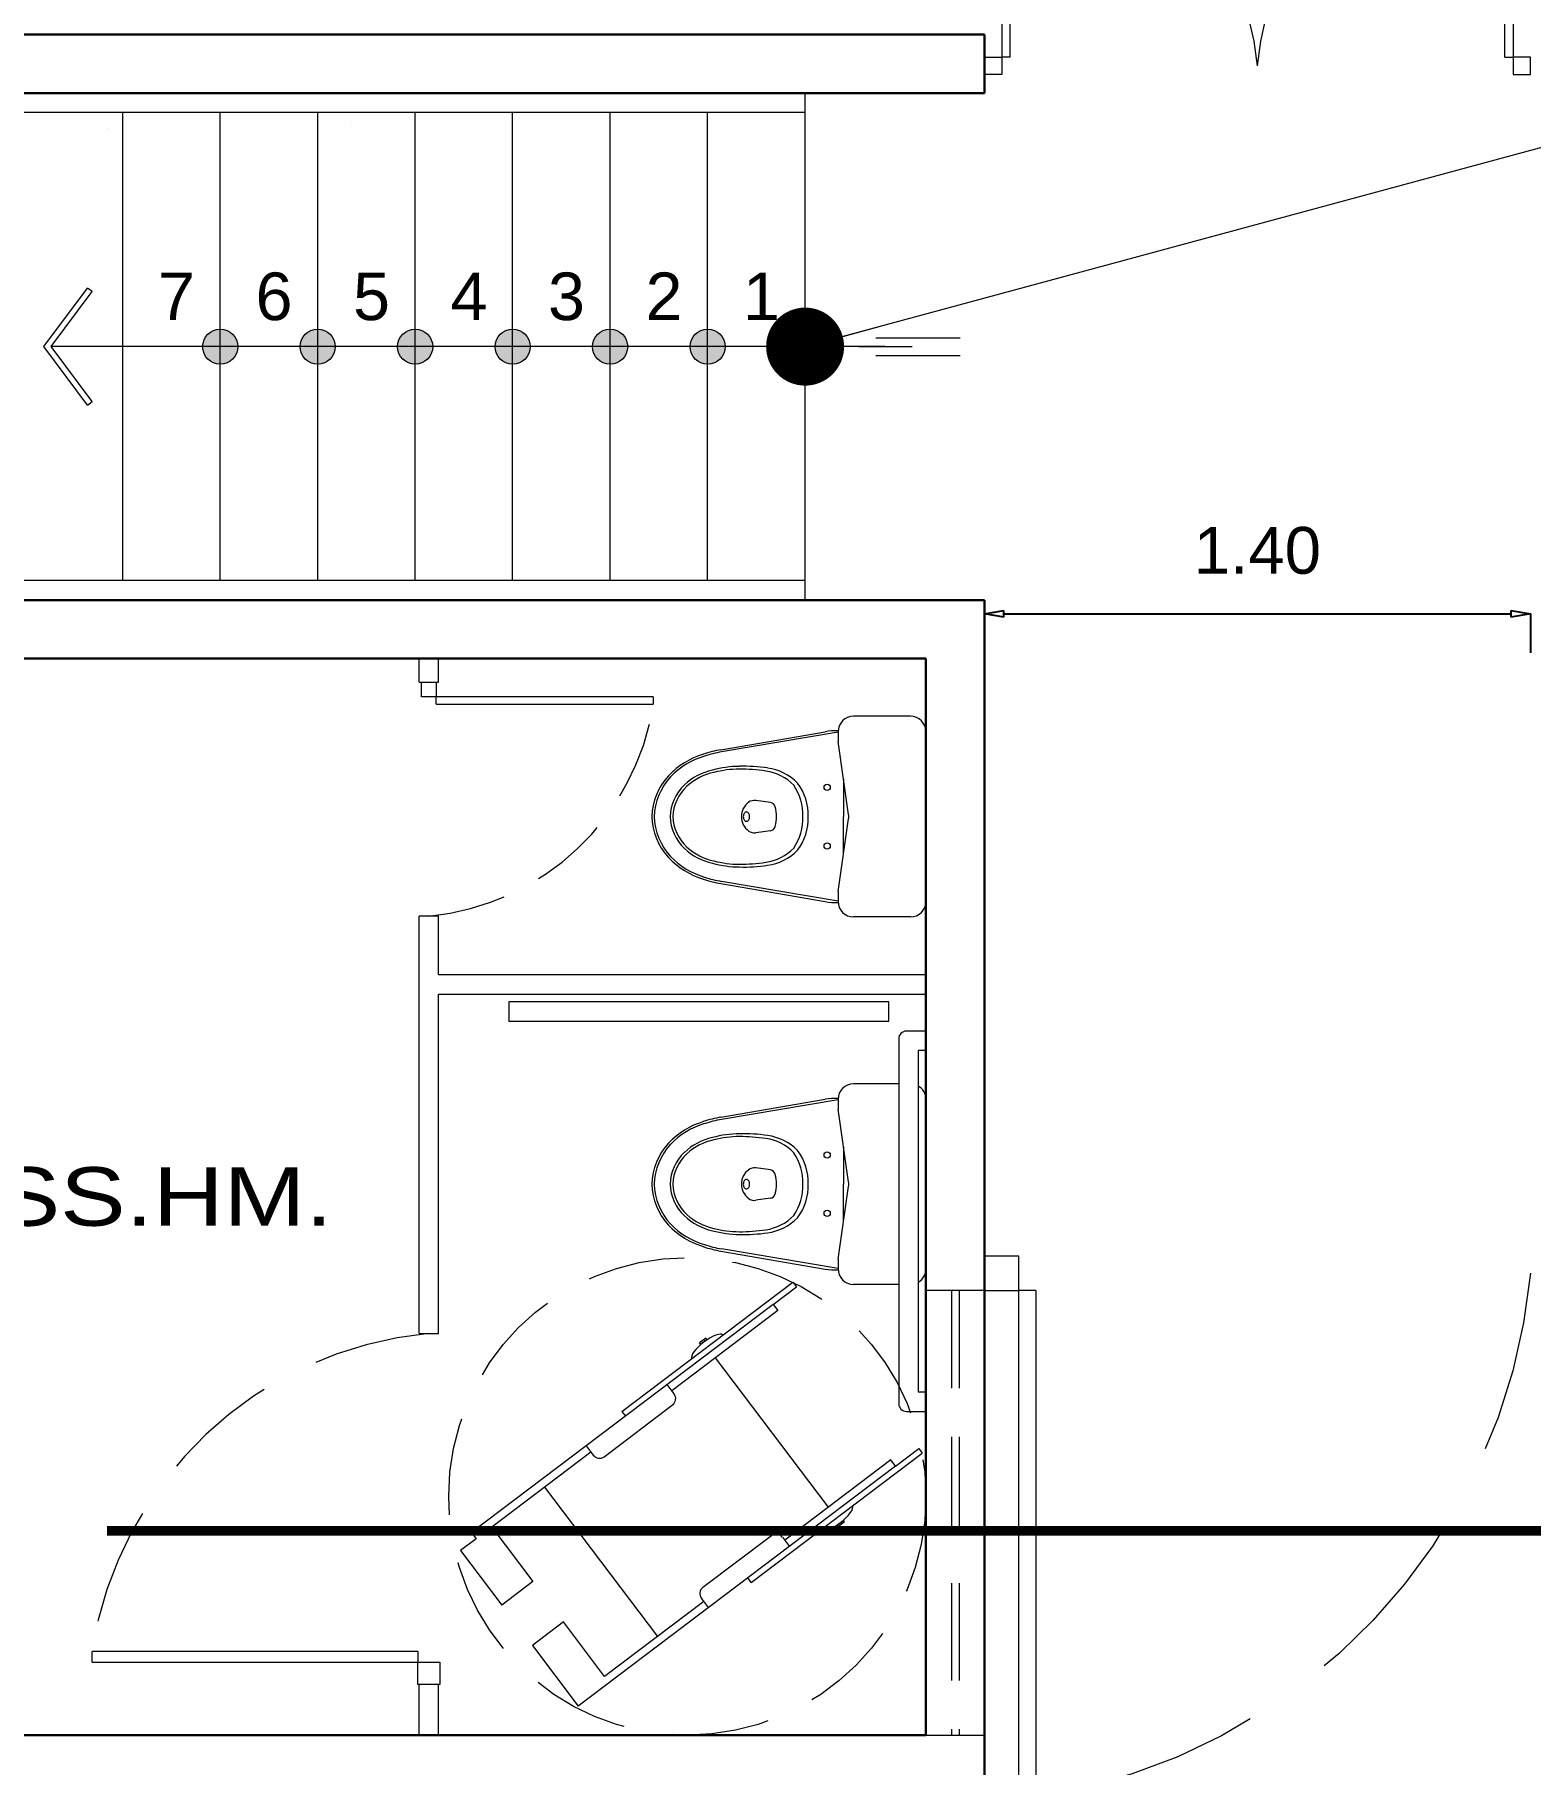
# Model space of a CAD drawing. Header units: millimetres. Extents: x 1675 to 1732.9, y 581.7 to 641.7.
# Drawn here: x 1693.31 to 1697.146, y 597.413 to 601.848 of the extents above; entities that cross this region are included whole.
import ezdxf

# ---------------------------------------------------------------- set-up
doc = ezdxf.new("R2010")
doc.units = ezdxf.units.MM
doc.linetypes.add('HIDDEN', pattern=[0.375, 0.25, -0.125])
doc.linetypes.add('X_TO$0$CENTER', pattern=[2, 1.25, -0.25, 0.25, -0.25])
doc.layers.get('0').update_dxf_attribs({"lineweight": 5})
doc.layers.get('Defpoints').update_dxf_attribs({"color": 8, "lineweight": 5})
for name, color, linetype, lineweight in [('COTAS', 8, 'Continuous', 5), ('LFS - 303 - LINEAS', 8, 'Continuous', 5), ('MOBILIARIO', 8, 'Continuous', 5), ('MURO BAJO', 7, 'Continuous', 20), ('Muros', 7, 'Continuous', 30), ('PROYECCION', 8, 'HIDDEN', 5), ('Proyecciones', 8, 'HIDDEN', 5), ('PUERTA', 8, 'Continuous', 5), ('SANITARIOS', 8, 'Continuous', 5), ('TEX-AMB', 7, 'Continuous', 5), ('texto', 7, 'Continuous', 5), ('X_TO$0$A-LCORTE', 7, 'Continuous', 9)]:
    doc.layers.add(name, color=color, linetype=linetype, lineweight=lineweight)
doc.styles.add('Estilo 2 cota', font='arial.ttf')
doc.styles.add('ROMANS', font='arial.ttf')
doc.styles.add('Texto peqño', font='sanss___.ttf', dxfattribs={"height": 0.12})
doc.styles.add('TEXTO_DETALLES', font='arial.ttf', dxfattribs={"height": 0.15})
doc.dimstyles.new('100', dxfattribs={"dimtxt": 0.12, "dimasz": 0.05, "dimexe": 0.1, "dimexo": 0.25, "dimgap": 0.1, "dimtad": 1, "dimzin": 4, "dimdsep": 46, "dimtxsty": 'Texto peqño', "dimblk": 'CLOSEDBLANK', "dimcen": -0.05, "dimdle": 0.1, "dimclrd": 256, "dimclre": 256, "dimclrt": 256, "dimadec": 0, "dimazin": 0, "dimtfac": 1, "dimtix": 1, "dimtmove": 0, "dimatfit": 3, "dimldrblk": 'ARCHTICK', "dimfxl": 0, "dimarcsym": 0})
doc.dimstyles.new('3-fuera de', dxfattribs={"dimtxt": 0.3, "dimasz": 0.3, "dimexe": 0.3, "dimexo": 0.1, "dimgap": 0.1, "dimtad": 2, "dimzin": 0, "dimtxsty": 'Estilo 2 cota', "dimcen": -0.3, "dimclrd": 256, "dimclre": 256, "dimclrt": 7, "dimadec": 0, "dimazin": 0, "dimtfac": 1, "dimtmove": 0, "dimatfit": 3, "dimfxl": 0, "dimtolj": 1, "dimtzin": 0, "dimlwd": -1, "dimlwe": -1, "dimarcsym": 0})

# ---------------------------------------------------------------- blocks, each defined once
blk = doc.blocks.new('WEFDED')
for p, q in [((1106.4174, 270.874), (1106.4174, 270.1781)), ((1106.4174, 270.874), (1106.4405, 270.874)), ((1106.4405, 270.1781), (1106.4405, 270.874)), ((1106.37, 270.1781), (1106.4174, 270.1781)), ((1106.37, 270.1307), (1106.37, 270.1781)), ((1106.4174, 270.1781), (1106.4174, 270.1307)), ((1106.4405, 270.1781), (1106.4174, 270.1781)), ((1106.4174, 270.1307), (1106.37, 270.1307))]:
    blk.add_line(p, q)
at = {"layer": 'Proyecciones'}
blk.add_arc((1106.3184, 270.0781), 0.8053, 5.4382, 81.2741, dxfattribs=at)
blk = doc.blocks.new('_ClosedBlank')
at = {"color": 0, "linetype": 'ByBlock', "lineweight": -2}
for p, q in [((-1, 0.167), (0, 0)), ((-1, 0.167), (-1, -0.167)), ((0, 0), (-1, -0.167))]:
    blk.add_line(p, q, dxfattribs=at)
blk = doc.blocks.new('*D167')
at = {"layer": 'COTAS', "lineweight": -2}
for p, q in [((1695.7459, 600.3635), (1695.7459, 600.2635)), ((1697.1459, 600.3635), (1697.1459, 600.2635))]:
    blk.add_line(p, q, dxfattribs=at)
at = {"layer": 'COTAS', "linetype": 'ByBlock', "lineweight": -2}
blk.add_line((1695.7959, 600.3635), (1697.0959, 600.3635), dxfattribs=at)
at = {"layer": 'Defpoints', "color": 0}
for p in [(1695.7459, 600.3985), (1697.1459, 600.3985), (1697.1459, 600.3635)]:
    blk.add_point(p, dxfattribs=at)
at = {"layer": 'COTAS', "lineweight": -2, "xscale": 0.05, "yscale": 0.05, "zscale": 0.05, "rotation": 180}
blk.add_blockref('_ClosedBlank', (1695.7459, 600.3635), dxfattribs=at)
at = {"layer": 'COTAS', "lineweight": -2, "xscale": 0.05, "yscale": 0.05, "zscale": 0.05}
blk.add_blockref('_ClosedBlank', (1697.1459, 600.3635), dxfattribs=at)
at = {"layer": 'COTAS', "insert": (1696.4459, 600.5253), "char_height": 0.12, "attachment_point": 5, "style": 'Texto peqño'}
blk.add_mtext('1.40', dxfattribs=at)
blk = doc.blocks.new('_ARCHTICK')
at = {"color": 0, "linetype": 'ByBlock', "const_width": 0.15}
blk.add_lwpolyline([(-0.5, -0.5), (0.5, 0.5)], dxfattribs=at)

msp = doc.modelspace()

# ---------------------------------------------------------------- hatches: boundary and pattern name
at = {"layer": 'LFS - 303 - LINEAS'}
for points in [[(1693.8178, 601.0167, -1), (1693.7541, 601.0803, -1)], [(1694.0678, 601.0167, -1), (1694.0041, 601.0803, -1)], [(1694.3178, 601.0167, -1), (1694.2541, 601.0803, -1)], [(1694.5678, 601.0167, -1), (1694.5041, 601.0803, -1)], [(1694.8178, 601.0167, -1), (1694.7541, 601.0803, -1)], [(1695.0678, 601.0167, -1), (1695.0041, 601.0803, -1)], [(1695.3178, 601.0167, -1), (1695.2541, 601.0803, -1)]]:
    msp.add_hatch(color=256, dxfattribs=at).paths.add_polyline_path(points)

# ---------------------------------------------------------------- linework, layer by layer
for p, q in [((1695.2859, 600.3985), (1695.2859, 601.6985)), ((1695.2859, 601.6485), (1693.1215, 601.6485)), ((1693.4979, 601.6078), (1693.4979, 601.6078)), ((1693.5359, 600.4485), (1693.5359, 601.6485)), ((1693.7859, 600.4485), (1693.7859, 601.6485)), ((1694.0359, 600.4485), (1694.0359, 601.6485)), ((1694.1218, 601.622), (1694.1218, 601.622)), ((1694.2859, 600.4485), (1694.2859, 601.6485)), ((1694.5359, 600.4485), (1694.5359, 601.6485)), ((1694.7859, 600.4485), (1694.7859, 601.6485)), ((1695.0359, 600.4485), (1695.0359, 601.6485)), ((1693.3339, 601.0485), (1693.4459, 601.1985)), ((1693.3526, 601.0485), (1693.4579, 601.1895)), ((1693.4579, 601.1895), (1693.4459, 601.1985)), ((1693.4459, 600.8985), (1693.3339, 601.0485)), ((1693.4861, 601.0485), (1693.3526, 601.0485)), ((1693.4579, 600.9075), (1693.3526, 601.0485)), ((1695.4907, 601.0485), (1693.4861, 601.0485)), ((1695.4239, 601.0485), (1695.5604, 601.0485)), ((1695.4675, 601.071), (1695.6835, 601.071)), ((1695.4675, 601.026), (1695.6835, 601.026)), ((1693.4459, 600.8985), (1693.4579, 600.9075)), ((1695.2859, 600.4485), (1692.9658, 600.4485))]:
    msp.add_line(p, q, dxfattribs=at)
for centre in [(1693.7859, 601.0485), (1694.0359, 601.0485), (1694.2859, 601.0485), (1694.5359, 601.0485), (1694.7859, 601.0485), (1695.0359, 601.0485), (1695.2859, 601.0485)]:
    msp.add_circle(centre, 0.045, dxfattribs=at)
at = {"layer": 'MOBILIARIO'}
for p, q in [((1695.5009, 599.3685), (1694.5259, 599.3685)), ((1694.5259, 599.3685), (1694.5259, 599.3185)), ((1695.5009, 599.3185), (1695.5009, 599.3685)), ((1695.5009, 599.3185), (1694.5259, 599.3185)), ((1695.5259, 599.2735), (1695.5259, 598.3385)), ((1695.5959, 599.2935), (1695.5459, 599.2935)), ((1695.5759, 599.2435), (1695.5759, 598.3685)), ((1695.5959, 599.2435), (1695.5759, 599.2435)), ((1694.8161, 598.3183), (1695.2547, 598.6501)), ((1695.204, 598.5929), (1695.2638, 598.6381)), ((1695.2547, 598.6501), (1695.2636, 598.6383)), ((1695.204, 598.5929), (1694.4303, 598.0077)), ((1695.204, 598.5929), (1695.216, 598.5769)), ((1695.216, 598.5769), (1694.944, 598.3711)), ((1695.0313, 598.5062), (1695.0154, 598.4941)), ((1695.0345, 598.5019), (1695.0313, 598.5062)), ((1695.0186, 598.4899), (1695.0154, 598.4941)), ((1695.0236, 598.494), (1695.0205, 598.498)), ((1695.0292, 598.4982), (1695.0261, 598.5022)), ((1695.3461, 598.0734), (1695.0565, 598.4563)), ((1694.95, 598.3632), (1694.9319, 598.3871)), ((1694.7706, 598.2024), (1694.9461, 598.3352)), ((1695.5759, 598.3685), (1695.5959, 598.3685)), ((1694.8161, 598.3183), (1694.8251, 598.3063)), ((1695.5459, 598.3185), (1695.5959, 598.3185)), ((1694.7366, 598.2143), (1694.4823, 598.0219)), ((1694.7245, 598.2303), (1694.7426, 598.2063)), ((1695.1478, 597.8796), (1695.5865, 598.2114)), ((1695.5056, 598.1941), (1695.2335, 597.9883)), ((1695.5176, 598.1781), (1695.5056, 598.1941)), ((1695.5176, 598.1781), (1695.5775, 598.2234)), ((1695.5775, 598.2234), (1695.5864, 598.2116)), ((1695.5176, 598.1781), (1694.7041, 597.5628)), ((1694.6178, 598.1245), (1694.9074, 597.7417)), ((1694.4823, 598.0219), (1694.5878, 597.8824)), ((1695.3713, 598.0235), (1695.3681, 598.0278)), ((1695.3872, 598.0356), (1695.3713, 598.0235)), ((1695.3764, 598.0275), (1695.3734, 598.0315)), ((1695.382, 598.0317), (1695.379, 598.0357)), ((1695.3872, 598.0356), (1695.384, 598.0398)), ((1694.4424, 597.9918), (1694.4025, 597.9616)), ((1694.4303, 598.0077), (1694.4424, 597.9918)), ((1695.024, 597.8675), (1695.1995, 598.0002)), ((1695.2275, 597.9963), (1695.2456, 597.9724)), ((1694.4025, 597.9616), (1694.5081, 597.8221)), ((1694.5878, 597.8824), (1694.5081, 597.8221)), ((1695.1478, 597.8796), (1695.1388, 597.8916)), ((1695.0382, 597.8155), (1695.0201, 597.8394)), ((1695.1478, 597.8796), (1695.1478, 597.8796)), ((1695.0261, 597.8315), (1694.7718, 597.6391)), ((1694.6662, 597.7787), (1694.5865, 597.7184)), ((1694.7718, 597.6391), (1694.6662, 597.7787)), ((1694.5865, 597.7184), (1694.7041, 597.5628))]:
    msp.add_line(p, q, dxfattribs=at)
for centre, start, end in [((1695.5459, 599.2735), 90, 180), ((1694.934, 598.3511), 307.1012, 37.1012), ((1695.5459, 598.3385), 180, 270), ((1694.7586, 598.2184), 217.1012, 307.1012), ((1695.2115, 597.9842), 37.1012, 127.1012), ((1695.0361, 597.8515), 127.1012, 217.1012)]:
    msp.add_arc(centre, 0.02, start, end, dxfattribs=at)
for centre, major_axis in [((1695.0354, 598.4842), (-0.0399, -0.0302)), ((1695.3672, 598.0455), (0.0399, 0.0302))]:
    msp.add_ellipse(centre, major_axis=major_axis, ratio=0.3, start_param=3.141593, end_param=6.283185, dxfattribs=at)
at = {"layer": 'MURO BAJO'}
for p, q in [((1694.2959, 600.1885), (1694.2959, 600.2485)), ((1694.3459, 600.1885), (1694.3459, 600.2485)), ((1694.2959, 600.1885), (1694.3459, 600.1885)), ((1694.2959, 598.5185), (1694.2959, 599.5885)), ((1694.3459, 599.5885), (1694.2959, 599.5885)), ((1694.3459, 599.4385), (1694.3459, 599.5885)), ((1694.3459, 599.4385), (1695.5959, 599.4385)), ((1694.3459, 598.5185), (1694.3459, 599.3885)), ((1694.3459, 599.3885), (1695.5959, 599.3885)), ((1694.2959, 598.5185), (1694.3459, 598.5185)), ((1694.2959, 597.4885), (1694.2959, 597.6185)), ((1694.3459, 597.6185), (1694.2959, 597.6185)), ((1694.3459, 597.4885), (1694.3459, 597.6185))]:
    msp.add_line(p, q, dxfattribs=at)
at = {"layer": 'Muros'}
for p, q in [((1695.7459, 601.8485), (1692.2859, 601.8485)), ((1695.7459, 601.6985), (1695.7459, 601.8485)), ((1695.7459, 601.6985), (1692.2859, 601.6985)), ((1695.7459, 600.3985), (1692.2859, 600.3985)), ((1695.7459, 600.3985), (1695.7459, 597.4885)), ((1695.5959, 600.2485), (1692.4359, 600.2485)), ((1695.5959, 600.2485), (1695.5959, 597.4885)), ((1692.2859, 597.4885), (1695.5959, 597.4885)), ((1695.7459, 597.3385), (1695.7459, 597.4885)), ((1695.7459, 597.3385), (1695.7459, 597.4885))]:
    msp.add_line(p, q, dxfattribs=at)
msp.add_lwpolyline([(1695.5959, 600.2485), (1695.5959, 597.4885)], dxfattribs=at)
at = {"layer": 'PROYECCION'}
for p, q in [((1695.7459, 598.6285), (1695.5959, 598.6285)), ((1695.6609, 598.6285), (1695.6609, 597.4885)), ((1695.6809, 598.6285), (1695.6809, 597.4885)), ((1695.5959, 597.4885), (1695.7459, 597.4885))]:
    msp.add_line(p, q, dxfattribs=at)
msp.add_circle((1694.9839, 598.1005), 0.612, dxfattribs=at)
at = {"layer": 'SANITARIOS'}
for p, q in [((1695.5559, 600.1007), (1695.4104, 600.1007)), ((1695.5559, 600.1007), (1695.4104, 600.1007)), ((1695.07, 600.0151), (1695.3372, 600.0612)), ((1695.07, 600.0151), (1695.3372, 600.0612)), ((1695.3704, 600.0598), (1695.0717, 600.0093)), ((1695.3704, 600.0598), (1695.0717, 600.0093)), ((1695.3704, 600.0607), (1695.3704, 600.0357)), ((1695.3704, 600.0607), (1695.3704, 600.0357)), ((1695.5959, 600.0607), (1695.5959, 599.6263)), ((1695.5959, 600.0607), (1695.5959, 599.6263)), ((1695.3976, 599.8492), (1695.3704, 600.0357)), ((1695.3976, 599.8492), (1695.3704, 600.0357)), ((1695.3845, 599.9392), (1695.3845, 599.8434)), ((1695.3845, 599.9392), (1695.3845, 599.8434)), ((1695.1969, 599.8797), (1695.1593, 599.8848)), ((1695.1969, 599.8797), (1695.1593, 599.8848)), ((1695.3704, 599.6513), (1695.3976, 599.8376)), ((1695.3704, 599.6513), (1695.3976, 599.8376)), ((1695.3845, 599.7477), (1695.3845, 599.8434)), ((1695.3845, 599.7477), (1695.3845, 599.8434)), ((1695.1969, 599.8071), (1695.1593, 599.802)), ((1695.1969, 599.8071), (1695.1593, 599.802)), ((1695.07, 599.6717), (1695.3372, 599.6256)), ((1695.07, 599.6717), (1695.3372, 599.6256)), ((1695.3704, 599.627), (1695.0717, 599.6775)), ((1695.3704, 599.627), (1695.0717, 599.6775)), ((1695.3704, 599.6513), (1695.3704, 599.6263)), ((1695.3704, 599.6513), (1695.3704, 599.6263)), ((1695.5559, 599.5863), (1695.4104, 599.5863)), ((1695.5559, 599.5863), (1695.4104, 599.5863)), ((1695.5259, 599.1585), (1695.4104, 599.1585)), ((1695.5259, 599.1585), (1695.4104, 599.1585)), ((1695.07, 599.0729), (1695.3372, 599.119)), ((1695.07, 599.0729), (1695.3372, 599.119)), ((1695.3704, 599.1176), (1695.0717, 599.0672)), ((1695.3704, 599.1176), (1695.0717, 599.0672)), ((1695.3704, 599.1185), (1695.3704, 599.0935)), ((1695.3704, 599.1185), (1695.3704, 599.0935)), ((1695.3976, 598.907), (1695.3704, 599.0935)), ((1695.3976, 598.907), (1695.3704, 599.0935)), ((1695.5959, 599.1185), (1695.5959, 598.6841)), ((1695.3845, 598.997), (1695.3845, 598.9012)), ((1695.3845, 598.997), (1695.3845, 598.9012)), ((1695.1969, 598.9375), (1695.1593, 598.9427)), ((1695.1969, 598.9375), (1695.1593, 598.9427)), ((1695.1969, 598.8649), (1695.1593, 598.8598)), ((1695.1969, 598.8649), (1695.1593, 598.8598)), ((1695.3704, 598.7091), (1695.3976, 598.8954)), ((1695.3704, 598.7091), (1695.3976, 598.8954)), ((1695.3845, 598.8055), (1695.3845, 598.9012)), ((1695.3845, 598.8055), (1695.3845, 598.9012)), ((1695.07, 598.7295), (1695.3372, 598.6834)), ((1695.07, 598.7295), (1695.3372, 598.6834)), ((1695.3704, 598.6849), (1695.0717, 598.7353)), ((1695.3704, 598.6849), (1695.0717, 598.7353)), ((1695.3704, 598.7091), (1695.3704, 598.6841)), ((1695.3704, 598.7091), (1695.3704, 598.6841)), ((1695.5259, 598.6441), (1695.4104, 598.6441)), ((1695.5259, 598.6441), (1695.4104, 598.6441))]:
    msp.add_line(p, q, dxfattribs=at)
for points in [[(1695.1355, 599.8314, 0.139005), (1695.1384, 599.8322, 0.107089), (1695.1412, 599.8349, 0.080212), (1695.1429, 599.8386, 0.06796), (1695.1435, 599.8434, 0.06796), (1695.1429, 599.8482, 0.080212), (1695.1412, 599.8519, 0.107089), (1695.1384, 599.8546, 0.139005), (1695.1355, 599.8554, 0.139005), (1695.1326, 599.8546, 0.107089), (1695.1298, 599.8519, 0.080212), (1695.128, 599.8482, 0.06796), (1695.1274, 599.8434, 0.06796), (1695.128, 599.8386, 0.080212), (1695.1298, 599.8349, 0.107089), (1695.1326, 599.8322, 0.139005)], [(1695.1355, 599.8314, 0.139005), (1695.1384, 599.8322, 0.107089), (1695.1412, 599.8349, 0.080212), (1695.1429, 599.8386, 0.06796), (1695.1435, 599.8434, 0.06796), (1695.1429, 599.8482, 0.080212), (1695.1412, 599.8519, 0.107089), (1695.1384, 599.8546, 0.139005), (1695.1355, 599.8554, 0.139005), (1695.1326, 599.8546, 0.107089), (1695.1298, 599.8519, 0.080212), (1695.128, 599.8482, 0.06796), (1695.1274, 599.8434, 0.06796), (1695.128, 599.8386, 0.080212), (1695.1298, 599.8349, 0.107089), (1695.1326, 599.8322, 0.139005)], [(1695.1355, 598.8892, 0.139005), (1695.1384, 598.89, 0.107089), (1695.1412, 598.8927, 0.080212), (1695.1429, 598.8964, 0.06796), (1695.1435, 598.9012, 0.06796), (1695.1429, 598.906, 0.080212), (1695.1412, 598.9097, 0.107089), (1695.1384, 598.9124, 0.139005), (1695.1355, 598.9132, 0.139005), (1695.1326, 598.9124, 0.107089), (1695.1298, 598.9097, 0.080212), (1695.128, 598.906, 0.06796), (1695.1274, 598.9012, 0.06796), (1695.128, 598.8964, 0.080212), (1695.1298, 598.8927, 0.107089), (1695.1326, 598.89, 0.139005)], [(1695.1355, 598.8892, 0.139005), (1695.1384, 598.89, 0.107089), (1695.1412, 598.8927, 0.080212), (1695.1429, 598.8964, 0.06796), (1695.1435, 598.9012, 0.06796), (1695.1429, 598.906, 0.080212), (1695.1412, 598.9097, 0.107089), (1695.1384, 598.9124, 0.139005), (1695.1355, 598.9132, 0.139005), (1695.1326, 598.9124, 0.107089), (1695.1298, 598.9097, 0.080212), (1695.128, 598.906, 0.06796), (1695.1274, 598.9012, 0.06796), (1695.128, 598.8964, 0.080212), (1695.1298, 598.8927, 0.107089), (1695.1326, 598.89, 0.139005)]]:
    msp.add_lwpolyline(points, format="xyb", close=True, dxfattribs=at)
for centre in [(1695.3425, 599.9184), (1695.3425, 599.9184), (1695.3425, 599.7684), (1695.3425, 599.7684), (1695.3425, 598.9762), (1695.3425, 598.9762), (1695.3425, 598.8262), (1695.3425, 598.8262)]:
    msp.add_circle(centre, 0.008, dxfattribs=at)
for centre, radius, start, end in [((1695.4104, 600.0607), 0.04, 90, 180), ((1695.4104, 600.0607), 0.04, 90, 180), ((1695.5559, 600.0607), 0.04, 0, 90), ((1695.5559, 600.0607), 0.04, 0, 90), ((1695.3627, 599.9134), 0.15, 87.0389, 99.7929), ((1695.3627, 599.9134), 0.15, 87.0389, 99.7929), ((1695.1203, 599.7235), 0.2959, 99.7929, 108.8085), ((1695.1203, 599.7235), 0.2959, 99.7929, 108.8085), ((1695.0849, 599.8067), 0.2058, 106.927, 136.493), ((1695.0849, 599.8067), 0.2058, 106.927, 136.493), ((1695.0847, 599.807), 0.1997, 106.5054, 136.1127), ((1695.0847, 599.807), 0.1997, 106.5054, 136.1127), ((1695.1204, 599.7211), 0.2923, 99.5848, 108.4322), ((1695.1204, 599.7211), 0.2923, 99.5848, 108.4322), ((1695.1207, 599.6931), 0.2793, 90.6669, 104.9929), ((1695.1207, 599.6931), 0.2793, 90.6669, 104.9929), ((1695.1281, 599.5442), 0.4284, 81.7587, 91.4179), ((1695.1281, 599.5442), 0.4284, 81.7587, 91.4179), ((1695.1717, 599.837), 0.1323, 44.3018, 82.295), ((1695.1717, 599.837), 0.1323, 44.3018, 82.295), ((1695.0572, 599.8371), 0.1648, 137.5273, 177.8064), ((1695.0572, 599.8371), 0.1648, 137.5273, 177.8064), ((1695.0576, 599.8371), 0.1593, 137.1746, 177.7477), ((1695.0576, 599.8371), 0.1593, 137.1746, 177.7477), ((1695.061, 599.8375), 0.1217, 134.1142, 177.24), ((1695.061, 599.8375), 0.1217, 134.1142, 177.24), ((1695.083, 599.8097), 0.157, 102.7254, 132.8308), ((1695.083, 599.8097), 0.157, 102.7254, 132.8308), ((1695.0827, 599.8104), 0.1497, 101.8667, 132.1155), ((1695.0827, 599.8104), 0.1497, 101.8667, 132.1155), ((1695.1208, 599.6846), 0.2808, 90.6819, 104.1933), ((1695.1208, 599.6846), 0.2808, 90.6819, 104.1933), ((1695.1147, 599.4784), 0.487, 81.705, 89.6761), ((1695.1147, 599.4784), 0.487, 81.705, 89.6761), ((1695.1685, 599.8385), 0.1229, 44.007, 82.2929), ((1695.1685, 599.8385), 0.1229, 44.007, 82.2929), ((1695.1424, 599.8467), 0.1381, 358.6352, 34.0042), ((1695.1424, 599.8467), 0.1381, 358.6352, 34.0042), ((1695.1617, 599.8492), 0.1319, 357.4666, 37.446), ((1695.1617, 599.8492), 0.1319, 357.4666, 37.446), ((1695.0617, 599.8376), 0.1154, 133.4423, 177.1285), ((1695.0617, 599.8376), 0.1154, 133.4423, 177.1285), ((1695.1681, 599.8434), 0.0456, 126.1832, 180), ((1695.1681, 599.8434), 0.0456, 126.1832, 180), ((1695.1559, 599.8601), 0.025, 82.2348, 126.1832), ((1695.1559, 599.8601), 0.025, 82.2348, 126.1832), ((1695.1949, 599.8648), 0.015, 13.7696, 82.2348), ((1695.1949, 599.8648), 0.015, 13.7696, 82.2348), ((1695.0572, 599.8497), 0.1648, 182.1936, 222.4727), ((1695.0572, 599.8497), 0.1648, 182.1936, 222.4727), ((1695.0576, 599.8497), 0.1593, 182.2523, 222.8254), ((1695.0576, 599.8497), 0.1593, 182.2523, 222.8254), ((1695.061, 599.8493), 0.1217, 182.76, 225.8858), ((1695.061, 599.8493), 0.1217, 182.76, 225.8858), ((1695.0617, 599.8492), 0.1154, 182.8715, 226.5577), ((1695.0617, 599.8492), 0.1154, 182.8715, 226.5577), ((1695.1681, 599.8434), 0.0456, 180, 233.8168), ((1695.1681, 599.8434), 0.0456, 180, 233.8168), ((1695.1074, 599.8434), 0.1051, 0, 13.7696), ((1695.1074, 599.8434), 0.1051, 0, 13.7696), ((1695.1074, 599.8434), 0.1051, 346.2304, 0), ((1695.1074, 599.8434), 0.1051, 346.2304, 0), ((1695.1424, 599.8401), 0.1381, 325.9958, 1.3648), ((1695.1424, 599.8401), 0.1381, 325.9958, 1.3648), ((1695.1617, 599.8376), 0.1319, 322.554, 2.5334), ((1695.1617, 599.8376), 0.1319, 322.554, 2.5334), ((1695.358, 599.8434), 0.04, 351.6776, 8.3142), ((1695.358, 599.8434), 0.04, 351.6776, 8.3142), ((1695.1559, 599.8267), 0.025, 233.8168, 277.7652), ((1695.1559, 599.8267), 0.025, 233.8168, 277.7652), ((1695.1949, 599.822), 0.015, 277.7652, 346.2304), ((1695.1949, 599.822), 0.015, 277.7652, 346.2304), ((1695.083, 599.877), 0.157, 227.1692, 257.2746), ((1695.083, 599.877), 0.157, 227.1692, 257.2746), ((1695.0827, 599.8764), 0.1497, 227.8845, 258.1333), ((1695.0827, 599.8764), 0.1497, 227.8845, 258.1333), ((1695.1685, 599.8483), 0.1229, 277.7071, 315.993), ((1695.1685, 599.8483), 0.1229, 277.7071, 315.993), ((1695.1717, 599.8498), 0.1323, 277.705, 315.6982), ((1695.1717, 599.8498), 0.1323, 277.705, 315.6982), ((1695.0849, 599.8801), 0.2058, 223.507, 253.073), ((1695.0849, 599.8801), 0.2058, 223.507, 253.073), ((1695.0847, 599.8798), 0.1997, 223.8873, 253.4946), ((1695.0847, 599.8798), 0.1997, 223.8873, 253.4946), ((1695.1207, 599.9937), 0.2793, 255.0071, 269.3331), ((1695.1207, 599.9937), 0.2793, 255.0071, 269.3331), ((1695.1208, 600.0021), 0.2808, 255.8067, 269.3181), ((1695.1208, 600.0021), 0.2808, 255.8067, 269.3181), ((1695.1147, 600.2083), 0.487, 270.3239, 278.295), ((1695.1147, 600.2083), 0.487, 270.3239, 278.295), ((1695.1281, 600.1426), 0.4284, 268.5821, 278.2413), ((1695.1281, 600.1426), 0.4284, 268.5821, 278.2413), ((1695.1203, 599.9633), 0.2959, 251.1915, 260.2071), ((1695.1203, 599.9633), 0.2959, 251.1915, 260.2071), ((1695.1204, 599.9657), 0.2923, 251.5678, 260.4152), ((1695.1204, 599.9657), 0.2923, 251.5678, 260.4152), ((1695.3627, 599.7734), 0.15, 260.2071, 272.966), ((1695.3627, 599.7734), 0.15, 260.2071, 272.966), ((1695.4104, 599.6263), 0.04, 180, 270), ((1695.4104, 599.6263), 0.04, 180, 270), ((1695.5559, 599.6263), 0.04, 270, 0), ((1695.5559, 599.6263), 0.04, 270, 0), ((1695.4104, 599.1185), 0.04, 90, 180), ((1695.4104, 599.1185), 0.04, 90, 180), ((1695.5559, 599.1185), 0.04, 0, 60), ((1695.5559, 599.1185), 0.04, 0, 60), ((1695.3627, 598.9712), 0.15, 87.0389, 99.7929), ((1695.3627, 598.9712), 0.15, 87.0389, 99.7929), ((1695.0849, 598.8645), 0.2058, 106.927, 136.493), ((1695.0849, 598.8645), 0.2058, 106.927, 136.493), ((1695.0847, 598.8648), 0.1997, 106.5054, 136.1127), ((1695.0847, 598.8648), 0.1997, 106.5054, 136.1127), ((1695.1203, 598.7814), 0.2959, 99.7929, 108.8085), ((1695.1203, 598.7814), 0.2959, 99.7929, 108.8085), ((1695.1204, 598.7789), 0.2923, 99.5848, 108.4322), ((1695.1204, 598.7789), 0.2923, 99.5848, 108.4322), ((1695.0572, 598.8949), 0.1648, 137.5273, 177.8064), ((1695.0572, 598.8949), 0.1648, 137.5273, 177.8064), ((1695.0576, 598.895), 0.1593, 137.1746, 177.7477), ((1695.0576, 598.895), 0.1593, 137.1746, 177.7477), ((1695.083, 598.8676), 0.157, 102.7254, 132.8308), ((1695.083, 598.8676), 0.157, 102.7254, 132.8308), ((1695.0827, 598.8682), 0.1497, 101.8667, 132.1155), ((1695.0827, 598.8682), 0.1497, 101.8667, 132.1155), ((1695.1207, 598.751), 0.2793, 90.6669, 104.9929), ((1695.1207, 598.751), 0.2793, 90.6669, 104.9929), ((1695.1208, 598.7425), 0.2808, 90.6819, 104.1933), ((1695.1208, 598.7425), 0.2808, 90.6819, 104.1933), ((1695.1281, 598.602), 0.4284, 81.7587, 91.4179), ((1695.1281, 598.602), 0.4284, 81.7587, 91.4179), ((1695.1147, 598.5363), 0.487, 81.705, 89.6761), ((1695.1147, 598.5363), 0.487, 81.705, 89.6761), ((1695.1685, 598.8963), 0.1229, 44.007, 82.2929), ((1695.1685, 598.8963), 0.1229, 44.007, 82.2929), ((1695.1717, 598.8948), 0.1323, 44.3018, 82.295), ((1695.1717, 598.8948), 0.1323, 44.3018, 82.295), ((1695.061, 598.8954), 0.1217, 134.1142, 177.24), ((1695.061, 598.8954), 0.1217, 134.1142, 177.24), ((1695.0617, 598.8954), 0.1154, 133.4423, 177.1285), ((1695.0617, 598.8954), 0.1154, 133.4423, 177.1285), ((1695.1424, 598.9045), 0.1381, 358.6352, 34.0042), ((1695.1424, 598.9045), 0.1381, 358.6352, 34.0042), ((1695.1617, 598.907), 0.1319, 357.4666, 37.446), ((1695.1617, 598.907), 0.1319, 357.4666, 37.446), ((1695.1681, 598.9012), 0.0456, 126.1832, 180), ((1695.1681, 598.9012), 0.0456, 126.1832, 180), ((1695.1559, 598.9179), 0.025, 82.2348, 126.1832), ((1695.1559, 598.9179), 0.025, 82.2348, 126.1832), ((1695.1949, 598.9227), 0.015, 13.7696, 82.2348), ((1695.1949, 598.9227), 0.015, 13.7696, 82.2348), ((1695.1074, 598.9012), 0.1051, 0, 13.7696), ((1695.1074, 598.9012), 0.1051, 0, 13.7696), ((1695.358, 598.9012), 0.04, 351.6776, 8.3142), ((1695.358, 598.9012), 0.04, 351.6776, 8.3142), ((1695.0572, 598.9075), 0.1648, 182.1936, 222.4727), ((1695.0572, 598.9075), 0.1648, 182.1936, 222.4727), ((1695.0576, 598.9075), 0.1593, 182.2523, 222.8254), ((1695.0576, 598.9075), 0.1593, 182.2523, 222.8254), ((1695.061, 598.9071), 0.1217, 182.76, 225.8858), ((1695.061, 598.9071), 0.1217, 182.76, 225.8858), ((1695.0617, 598.907), 0.1154, 182.8715, 226.5577), ((1695.0617, 598.907), 0.1154, 182.8715, 226.5577), ((1695.1681, 598.9012), 0.0456, 180, 233.8168), ((1695.1681, 598.9012), 0.0456, 180, 233.8168), ((1695.1559, 598.8846), 0.025, 233.8168, 277.7652), ((1695.1559, 598.8846), 0.025, 233.8168, 277.7652), ((1695.1949, 598.8798), 0.015, 277.7652, 346.2304), ((1695.1949, 598.8798), 0.015, 277.7652, 346.2304), ((1695.1074, 598.9012), 0.1051, 346.2304, 0), ((1695.1074, 598.9012), 0.1051, 346.2304, 0), ((1695.1424, 598.8979), 0.1381, 325.9958, 1.3648), ((1695.1424, 598.8979), 0.1381, 325.9958, 1.3648), ((1695.1617, 598.8954), 0.1319, 322.554, 2.5334), ((1695.1617, 598.8954), 0.1319, 322.554, 2.5334), ((1695.083, 598.9349), 0.157, 227.1692, 257.2746), ((1695.083, 598.9349), 0.157, 227.1692, 257.2746), ((1695.0827, 598.9343), 0.1497, 227.8845, 258.1333), ((1695.0827, 598.9343), 0.1497, 227.8845, 258.1333), ((1695.1685, 598.9061), 0.1229, 277.7071, 315.993), ((1695.1685, 598.9061), 0.1229, 277.7071, 315.993), ((1695.1717, 598.9076), 0.1323, 277.705, 315.6982), ((1695.1717, 598.9076), 0.1323, 277.705, 315.6982), ((1695.0849, 598.9379), 0.2058, 223.507, 253.073), ((1695.0849, 598.9379), 0.2058, 223.507, 253.073), ((1695.0847, 598.9376), 0.1997, 223.8873, 253.4946), ((1695.0847, 598.9376), 0.1997, 223.8873, 253.4946), ((1695.1207, 599.0515), 0.2793, 255.0071, 269.3331), ((1695.1207, 599.0515), 0.2793, 255.0071, 269.3331), ((1695.1208, 599.06), 0.2808, 255.8067, 269.3181), ((1695.1208, 599.06), 0.2808, 255.8067, 269.3181), ((1695.1147, 599.2662), 0.487, 270.3239, 278.295), ((1695.1147, 599.2662), 0.487, 270.3239, 278.295), ((1695.1281, 599.2004), 0.4284, 268.5821, 278.2413), ((1695.1281, 599.2004), 0.4284, 268.5821, 278.2413), ((1695.1203, 599.0211), 0.2959, 251.1915, 260.2071), ((1695.1203, 599.0211), 0.2959, 251.1915, 260.2071), ((1695.1204, 599.0235), 0.2923, 251.5678, 260.4152), ((1695.1204, 599.0235), 0.2923, 251.5678, 260.4152), ((1695.3627, 598.8312), 0.15, 260.2071, 272.966), ((1695.3627, 598.8312), 0.15, 260.2071, 272.966), ((1695.4104, 598.6841), 0.04, 180, 270), ((1695.4104, 598.6841), 0.04, 180, 270), ((1695.5559, 598.6841), 0.04, 300, 0), ((1695.5559, 598.6841), 0.04, 300, 0)]:
    msp.add_arc(centre, radius, start, end, dxfattribs=at)
at = {"layer": 'texto'}
for p, q in [((1695.1175, 599.8434), (1695.1175, 599.8434)), ((1695.1175, 599.8434), (1695.1175, 599.8434)), ((1695.1175, 599.8434), (1695.1175, 599.8434)), ((1695.1175, 599.8434), (1695.1175, 599.8434)), ((1695.1175, 599.8434), (1695.1175, 599.8434)), ((1695.1175, 599.8434), (1695.1175, 599.8434)), ((1695.1175, 599.8434), (1695.1175, 599.8434)), ((1695.1175, 599.8434), (1695.1175, 599.8434)), ((1695.1175, 599.8434), (1695.1175, 599.8434)), ((1695.1175, 599.8434), (1695.1175, 599.8434)), ((1695.1175, 599.8434), (1695.1175, 599.8434)), ((1695.1175, 599.8434), (1695.1175, 599.8434)), ((1695.1175, 599.8434), (1695.1175, 599.8434)), ((1695.1175, 599.8434), (1695.1175, 599.8434)), ((1695.1175, 599.8434), (1695.1175, 599.8434)), ((1695.1175, 599.8434), (1695.1175, 599.8434)), ((1695.1175, 598.9012), (1695.1175, 598.9012)), ((1695.1175, 598.9012), (1695.1175, 598.9012)), ((1695.1175, 598.9012), (1695.1175, 598.9012)), ((1695.1175, 598.9012), (1695.1175, 598.9012)), ((1695.1175, 598.9012), (1695.1175, 598.9012)), ((1695.1175, 598.9012), (1695.1175, 598.9012)), ((1695.1175, 598.9012), (1695.1175, 598.9012)), ((1695.1175, 598.9012), (1695.1175, 598.9012)), ((1695.1175, 598.9012), (1695.1175, 598.9012)), ((1695.1175, 598.9012), (1695.1175, 598.9012)), ((1695.1175, 598.9012), (1695.1175, 598.9012)), ((1695.1175, 598.9012), (1695.1175, 598.9012)), ((1695.1175, 598.9012), (1695.1175, 598.9012)), ((1695.1175, 598.9012), (1695.1175, 598.9012)), ((1695.1175, 598.9012), (1695.1175, 598.9012)), ((1695.1175, 598.9012), (1695.1175, 598.9012))]:
    msp.add_line(p, q, dxfattribs=at)
at = {"layer": 'X_TO$0$A-LCORTE', "linetype": 'X_TO$0$CENTER', "const_width": 0.025}
msp.add_lwpolyline([(1701.3959, 598.0123), (1693.4959, 598.0123)], dxfattribs=at)

# ---------------------------------------------------------------- block references
at = {"layer": 'PUERTA', "zscale": 0.9333333332013172}
for p, xscale, yscale in [((663.1339, 349.6244), 0.9333333332010056, 0.9333333332010341), ((2729.7579, 349.6244), -0.9333333332014035, 0.9333333332013752)]:
    msp.add_blockref('WEFDED', p, dxfattribs=dict(at, xscale=xscale, yscale=yscale))
at = {"layer": 'PUERTA'}
for p, xscale, yscale, zscale, rotation in [((1478.1974, 1485.2845), 0.7999999999996135, 0.7999999999996135, 0.7999999999995703, 270), ((-369.4781, 1102.9609), -1.866666666664286, 1.866666666664343, 1.866666666664266, 180), ((2018.5062, -730.0255), 1.199999999998567, 1.199999999998567, 1.199999999998521, 90)]:
    msp.add_blockref('WEFDED', p, dxfattribs=dict(at, xscale=xscale, yscale=yscale, zscale=zscale, rotation=rotation))

# ---------------------------------------------------------------- texts
at = {"layer": 'LFS - 303 - LINEAS', "style": 'TEXTO_DETALLES'}
for s, p in [('7', (1693.6266, 601.1165)), ('6', (1693.8766, 601.1165)), ('5', (1694.1266, 601.1165)), ('4', (1694.3766, 601.1165)), ('3', (1694.6266, 601.1165)), ('2', (1694.8766, 601.1165)), ('1', (1695.1266, 601.1165))]:
    msp.add_text(s, height=0.122, dxfattribs=at).set_placement(p)
at = {"layer": 'texto', "insert": (1693.6409, 598.8685), "char_height": 0.15, "attachment_point": 5, "style": 'ROMANS'}
msp.add_mtext('{\\fArial|b0|i0|c0|p34;\\W1.2;SS.HM.}', dxfattribs=at)

# ---------------------------------------------------------------- dimensions: what is measured, and where the dimension line sits
at = {"layer": 'COTAS'}
dim = msp.add_linear_dim(base=(1697.1459, 600.3635), p1=(1695.7459, 600.3985), p2=(1697.1459, 600.3985), dimstyle='100', dxfattribs=at)
dim.commit()
dim.dimension.update_dxf_attribs({"geometry": '*D167', "text_midpoint": (1696.4459, 600.5253)})

# ---------------------------------------------------------------- leaders
at = {"layer": 'TEX-AMB'}
msp.add_leader([(1695.2859, 601.0485), (1702.247, 602.9322)], dimstyle='3-fuera de', override={"dimasz": 0.2, "dimldrblk": 'DOT'}, dxfattribs=at)

doc.saveas('drawing.dxf')
